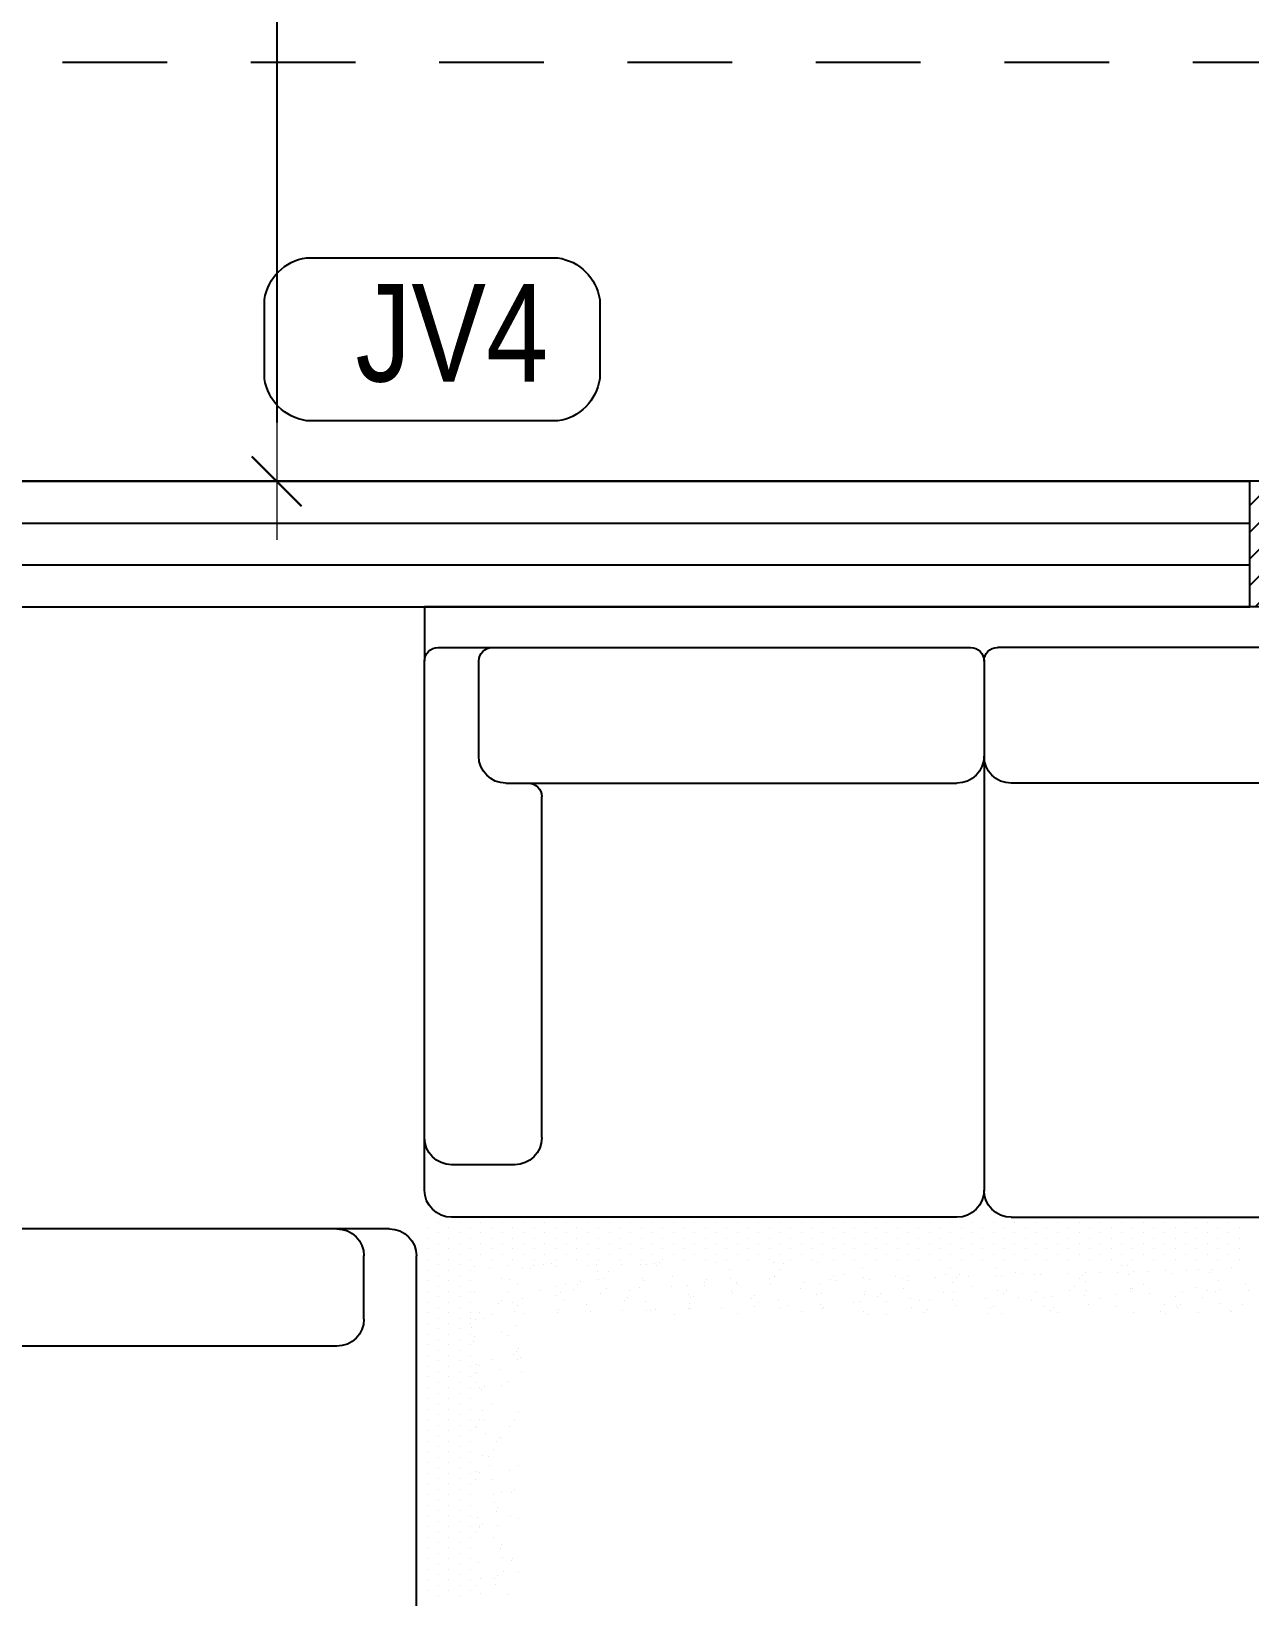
# Model space of a CAD drawing. Extents: x -178 to 151, y -135 to 745.
# Drawn here: x 118.885 to 120.34, y 707.608 to 709.477 of the extents above; entities that cross this region are included whole.
import ezdxf
from ezdxf.enums import TextEntityAlignment as Align

# ---------------------------------------------------------------- set-up
doc = ezdxf.new("R2010")
doc.units = 0
doc.header["$MEASUREMENT"] = 0
doc.header["$PDSIZE"] = -5
doc.linetypes.add('HIDDEN2', pattern=[0.1875, 0.125, -0.0625])
doc.layers.get('0').update_dxf_attribs({"linetype": 'CONTINUOUS'})
doc.layers.get('Defpoints').update_dxf_attribs({"linetype": 'CONTINUOUS'})
for name, color, linetype in [('COTA', 7, 'CONTINUOUS'), ('COTAS', 7, 'CONTINUOUS'), ('E-hatch', 8, 'CONTINUOUS'), ('Layer1', 7, 'CONTINUOUS')]:
    doc.layers.add(name, color=color, linetype=linetype)
doc.layers.add('E-Pen-C', color=4, linetype='CONTINUOUS', lineweight=15)
doc.layers.add('E-Pen-G', color=3, linetype='CONTINUOUS', lineweight=30)
doc.styles.add('F2', font='swissc.ttf')
doc.dimstyles.new('DIMENSION-1', dxfattribs={"dimtxt": 0.11, "dimasz": 0.07, "dimexe": 1, "dimexo": 0, "dimgap": 0.12, "dimtad": 1, "dimzin": 7, "dimdsep": 46, "dimtxsty": 'F2', "dimblk1": 'TRACO', "dimblk2": 'TRACO', "dimsah": 1, "dimcen": 1, "dimse1": 1, "dimse2": 1, "dimclrd": 256, "dimclre": 256, "dimclrt": 6, "dimadec": 0, "dimazin": 0, "dimtfac": 1, "dimtix": 1, "dimtmove": 2, "dimatfit": 3, "dimldrblk": 'TRACO', "dimfxl": 1, "dimtolj": 1, "dimtzin": 0, "dimarcsym": 0})

# ---------------------------------------------------------------- blocks, each defined once
blk = doc.blocks.new('A$C7AFB675E')
at = {"color": 8}
for p, q in [((3.5035, 3.7432), (5.1585, 3.7432)), ((5.1585, 3.7432), (5.1585, 3.6632)), ((3.6035, 3.6832), (4.3135, 3.6832)), ((5.0585, 3.6832), (4.3535, 3.6832)), ((5.1385, 3.6832), (5.0585, 3.6832)), ((4.3335, 3.6632), (4.3335, 3.5232)), ((4.3335, 3.6632), (4.3335, 3.5232)), ((5.0785, 3.5232), (5.0785, 3.6632)), ((5.1585, 2.8832), (5.1585, 3.6632)), ((4.3335, 3.5232), (4.3335, 2.8832)), ((4.3335, 3.5232), (4.3335, 2.8832)), ((3.6235, 3.4832), (4.2935, 3.4832)), ((5.0385, 3.4832), (4.3735, 3.4832)), ((4.9855, 2.9606), (4.9855, 3.4632)), ((5.0255, 2.9206), (5.1185, 2.9206)), ((4.2935, 2.8432), (3.6235, 2.8432)), ((4.3735, 2.8432), (4.9185, 2.8432)), ((4.9185, 2.8432), (5.1185, 2.8432)), ((3.9572, 2.8282), (3.9572, 2.8282)), ((3.9729, 2.836), (3.9729, 2.836)), ((3.9729, 2.8203), (3.9729, 2.8203)), ((3.9887, 2.8282), (3.9887, 2.8282)), ((4.0044, 2.836), (4.0044, 2.836)), ((4.0044, 2.8203), (4.0044, 2.8203)), ((4.0202, 2.8282), (4.0202, 2.8282)), ((4.0359, 2.836), (4.0359, 2.836)), ((4.0359, 2.8203), (4.0359, 2.8203)), ((4.0517, 2.8282), (4.0517, 2.8282)), ((4.0674, 2.836), (4.0674, 2.836)), ((4.0674, 2.8203), (4.0674, 2.8203)), ((4.0832, 2.8282), (4.0832, 2.8282)), ((4.0989, 2.836), (4.0989, 2.836)), ((4.0989, 2.8203), (4.0989, 2.8203)), ((4.1147, 2.8282), (4.1147, 2.8282)), ((4.1304, 2.836), (4.1304, 2.836)), ((4.1304, 2.8203), (4.1304, 2.8203)), ((4.1462, 2.8282), (4.1462, 2.8282)), ((4.1619, 2.836), (4.1619, 2.836)), ((4.1619, 2.8203), (4.1619, 2.8203)), ((4.1777, 2.8282), (4.1777, 2.8282)), ((4.1934, 2.836), (4.1934, 2.836)), ((4.1934, 2.8203), (4.1934, 2.8203)), ((4.2092, 2.8282), (4.2092, 2.8282)), ((4.2249, 2.836), (4.2249, 2.836)), ((4.2249, 2.8203), (4.2249, 2.8203)), ((4.2407, 2.8282), (4.2407, 2.8282)), ((4.2564, 2.836), (4.2564, 2.836)), ((4.2564, 2.8203), (4.2564, 2.8203)), ((4.2722, 2.8282), (4.2722, 2.8282)), ((4.2879, 2.836), (4.2879, 2.836)), ((4.2879, 2.8203), (4.2879, 2.8203)), ((4.3037, 2.8282), (4.3037, 2.8282)), ((4.3194, 2.836), (4.3194, 2.836)), ((4.3194, 2.8203), (4.3194, 2.8203)), ((4.3352, 2.8282), (4.3352, 2.8282)), ((4.3509, 2.836), (4.3509, 2.836)), ((4.3509, 2.8203), (4.3509, 2.8203)), ((4.3667, 2.8282), (4.3667, 2.8282)), ((4.3824, 2.836), (4.3824, 2.836)), ((4.3824, 2.8203), (4.3824, 2.8203)), ((4.3982, 2.8282), (4.3982, 2.8282)), ((4.4139, 2.836), (4.4139, 2.836)), ((4.4139, 2.8203), (4.4139, 2.8203)), ((4.4297, 2.8282), (4.4297, 2.8282)), ((4.4454, 2.836), (4.4454, 2.836)), ((4.4454, 2.8203), (4.4454, 2.8203)), ((4.4612, 2.8282), (4.4612, 2.8282)), ((4.4769, 2.836), (4.4769, 2.836)), ((4.4769, 2.8203), (4.4769, 2.8203)), ((4.4927, 2.8282), (4.4927, 2.8282)), ((4.5084, 2.836), (4.5084, 2.836)), ((4.5084, 2.8203), (4.5084, 2.8203)), ((4.5242, 2.8282), (4.5242, 2.8282)), ((4.5399, 2.836), (4.5399, 2.836)), ((4.5399, 2.8203), (4.5399, 2.8203)), ((4.5557, 2.8282), (4.5557, 2.8282)), ((4.5714, 2.836), (4.5714, 2.836)), ((4.5714, 2.8203), (4.5714, 2.8203)), ((4.5872, 2.8282), (4.5872, 2.8282)), ((4.6029, 2.836), (4.6029, 2.836)), ((4.6029, 2.8203), (4.6029, 2.8203)), ((4.6187, 2.8282), (4.6187, 2.8282)), ((4.6344, 2.836), (4.6344, 2.836)), ((4.6344, 2.8203), (4.6344, 2.8203)), ((4.6502, 2.8282), (4.6502, 2.8282)), ((4.6659, 2.836), (4.6659, 2.836)), ((4.6659, 2.8203), (4.6659, 2.8203)), ((4.6817, 2.8282), (4.6817, 2.8282)), ((4.6974, 2.836), (4.6974, 2.836)), ((4.6974, 2.8203), (4.6974, 2.8203)), ((4.7132, 2.8282), (4.7132, 2.8282)), ((4.7289, 2.836), (4.7289, 2.836)), ((4.7289, 2.8203), (4.7289, 2.8203)), ((4.7447, 2.8282), (4.7447, 2.8282)), ((4.7604, 2.836), (4.7604, 2.836)), ((4.7604, 2.8203), (4.7604, 2.8203)), ((4.7762, 2.8282), (4.7762, 2.8282)), ((4.7919, 2.836), (4.7919, 2.836)), ((4.7919, 2.8203), (4.7919, 2.8203)), ((4.8077, 2.8282), (4.8077, 2.8282)), ((4.8234, 2.836), (4.8234, 2.836)), ((4.8234, 2.8203), (4.8234, 2.8203)), ((4.8392, 2.8282), (4.8392, 2.8282)), ((4.8549, 2.836), (4.8549, 2.836)), ((4.8549, 2.8203), (4.8549, 2.8203)), ((4.8707, 2.8282), (4.8707, 2.8282)), ((4.8864, 2.836), (4.8864, 2.836)), ((4.8864, 2.8203), (4.8864, 2.8203)), ((4.9022, 2.8282), (4.9022, 2.8282)), ((4.9179, 2.836), (4.9179, 2.836)), ((4.9179, 2.8203), (4.9179, 2.8203)), ((4.9337, 2.8282), (4.9337, 2.8282)), ((4.9494, 2.836), (4.9494, 2.836)), ((4.9494, 2.8203), (4.9494, 2.8203)), ((4.9652, 2.8282), (4.9652, 2.8282)), ((4.9809, 2.836), (4.9809, 2.836)), ((4.9809, 2.8203), (4.9809, 2.8203)), ((4.9967, 2.8282), (4.9967, 2.8282)), ((5.0124, 2.836), (5.0124, 2.836)), ((5.0124, 2.8203), (5.0124, 2.8203)), ((5.0282, 2.8282), (5.0282, 2.8282)), ((5.0439, 2.836), (5.0439, 2.836)), ((5.0439, 2.8203), (5.0439, 2.8203)), ((5.0597, 2.8282), (5.0597, 2.8282)), ((5.0754, 2.836), (5.0754, 2.836)), ((5.0754, 2.8203), (5.0754, 2.8203)), ((5.0912, 2.8282), (5.0912, 2.8282)), ((5.1069, 2.836), (5.1069, 2.836)), ((5.1069, 2.8203), (5.1069, 2.8203)), ((5.1227, 2.8282), (5.1227, 2.8282)), ((5.1384, 2.836), (5.1384, 2.836)), ((5.1384, 2.8203), (5.1384, 2.8203)), ((5.1542, 2.8282), (5.1542, 2.8282)), ((5.2102, 2.8261), (5.9902, 2.8261)), ((3.9572, 2.8124), (3.9572, 2.8124)), ((3.9572, 2.7967), (3.9572, 2.7967)), ((3.9729, 2.8045), (3.9729, 2.8045)), ((3.9887, 2.8124), (3.9887, 2.8124)), ((3.9887, 2.7967), (3.9887, 2.7967)), ((4.0044, 2.8045), (4.0044, 2.8045)), ((4.0202, 2.8124), (4.0202, 2.8124)), ((4.0202, 2.7967), (4.0202, 2.7967)), ((4.0359, 2.8045), (4.0359, 2.8045)), ((4.0517, 2.8124), (4.0517, 2.8124)), ((4.0517, 2.7967), (4.0517, 2.7967)), ((4.0674, 2.8045), (4.0674, 2.8045)), ((4.0832, 2.8124), (4.0832, 2.8124)), ((4.0832, 2.7967), (4.0832, 2.7967)), ((4.0989, 2.8045), (4.0989, 2.8045)), ((4.1147, 2.8124), (4.1147, 2.8124)), ((4.1147, 2.7967), (4.1147, 2.7967)), ((4.1304, 2.8045), (4.1304, 2.8045)), ((4.1462, 2.8124), (4.1462, 2.8124)), ((4.1462, 2.7967), (4.1462, 2.7967)), ((4.1619, 2.8045), (4.1619, 2.8045)), ((4.1777, 2.8124), (4.1777, 2.8124)), ((4.1777, 2.7967), (4.1777, 2.7967)), ((4.1934, 2.8045), (4.1934, 2.8045)), ((4.2092, 2.8124), (4.2092, 2.8124)), ((4.2092, 2.7967), (4.2092, 2.7967)), ((4.2249, 2.8045), (4.2249, 2.8045)), ((4.2407, 2.8124), (4.2407, 2.8124)), ((4.2407, 2.7967), (4.2407, 2.7967)), ((4.2564, 2.8045), (4.2564, 2.8045)), ((4.2722, 2.8124), (4.2722, 2.8124)), ((4.2722, 2.7967), (4.2722, 2.7967)), ((4.2879, 2.8045), (4.2879, 2.8045)), ((4.3037, 2.8124), (4.3037, 2.8124)), ((4.3037, 2.7967), (4.3037, 2.7967)), ((4.3194, 2.8045), (4.3194, 2.8045)), ((4.3352, 2.8124), (4.3352, 2.8124)), ((4.3352, 2.7967), (4.3352, 2.7967)), ((4.3509, 2.8045), (4.3509, 2.8045)), ((4.3667, 2.8124), (4.3667, 2.8124)), ((4.3667, 2.7967), (4.3667, 2.7967)), ((4.3824, 2.8045), (4.3824, 2.8045)), ((4.3982, 2.8124), (4.3982, 2.8124)), ((4.3982, 2.7967), (4.3982, 2.7967)), ((4.4139, 2.8045), (4.4139, 2.8045)), ((4.4297, 2.8124), (4.4297, 2.8124)), ((4.4297, 2.7967), (4.4297, 2.7967)), ((4.4454, 2.8045), (4.4454, 2.8045)), ((4.4612, 2.8124), (4.4612, 2.8124)), ((4.4612, 2.7967), (4.4612, 2.7967)), ((4.4769, 2.8045), (4.4769, 2.8045)), ((4.4927, 2.8124), (4.4927, 2.8124)), ((4.4927, 2.7967), (4.4927, 2.7967)), ((4.5084, 2.8045), (4.5084, 2.8045)), ((4.5242, 2.8124), (4.5242, 2.8124)), ((4.5242, 2.7967), (4.5242, 2.7967)), ((4.5399, 2.8045), (4.5399, 2.8045)), ((4.5557, 2.8124), (4.5557, 2.8124)), ((4.5557, 2.7967), (4.5557, 2.7967)), ((4.5714, 2.8045), (4.5714, 2.8045)), ((4.5872, 2.8124), (4.5872, 2.8124)), ((4.5872, 2.7967), (4.5872, 2.7967)), ((4.6029, 2.8045), (4.6029, 2.8045)), ((4.6187, 2.8124), (4.6187, 2.8124)), ((4.6187, 2.7967), (4.6187, 2.7967)), ((4.6344, 2.8045), (4.6344, 2.8045)), ((4.6502, 2.8124), (4.6502, 2.8124)), ((4.6502, 2.7967), (4.6502, 2.7967)), ((4.6659, 2.8045), (4.6659, 2.8045)), ((4.6817, 2.8124), (4.6817, 2.8124)), ((4.6817, 2.7967), (4.6817, 2.7967)), ((4.6974, 2.8045), (4.6974, 2.8045)), ((4.7132, 2.8124), (4.7132, 2.8124)), ((4.7132, 2.7967), (4.7132, 2.7967)), ((4.7289, 2.8045), (4.7289, 2.8045)), ((4.7447, 2.8124), (4.7447, 2.8124)), ((4.7447, 2.7967), (4.7447, 2.7967)), ((4.7604, 2.8045), (4.7604, 2.8045)), ((4.7762, 2.8124), (4.7762, 2.8124)), ((4.7762, 2.7967), (4.7762, 2.7967)), ((4.7919, 2.8045), (4.7919, 2.8045)), ((4.8077, 2.8124), (4.8077, 2.8124)), ((4.8077, 2.7967), (4.8077, 2.7967)), ((4.8234, 2.8045), (4.8234, 2.8045)), ((4.8392, 2.8124), (4.8392, 2.8124)), ((4.8392, 2.7967), (4.8392, 2.7967)), ((4.8549, 2.8045), (4.8549, 2.8045)), ((4.8707, 2.8124), (4.8707, 2.8124)), ((4.8707, 2.7967), (4.8707, 2.7967)), ((4.8864, 2.8045), (4.8864, 2.8045)), ((4.9022, 2.8124), (4.9022, 2.8124)), ((4.9022, 2.7967), (4.9022, 2.7967)), ((4.9179, 2.8045), (4.9179, 2.8045)), ((4.9337, 2.8124), (4.9337, 2.8124)), ((4.9337, 2.7967), (4.9337, 2.7967)), ((4.9494, 2.8045), (4.9494, 2.8045)), ((4.9652, 2.8124), (4.9652, 2.8124)), ((4.9652, 2.7967), (4.9652, 2.7967)), ((4.9809, 2.8045), (4.9809, 2.8045)), ((4.9967, 2.8124), (4.9967, 2.8124)), ((4.9967, 2.7967), (4.9967, 2.7967)), ((5.0124, 2.8045), (5.0124, 2.8045)), ((5.0282, 2.8124), (5.0282, 2.8124)), ((5.0282, 2.7967), (5.0282, 2.7967)), ((5.0439, 2.8045), (5.0439, 2.8045)), ((5.0597, 2.8124), (5.0597, 2.8124)), ((5.0597, 2.7967), (5.0597, 2.7967)), ((5.0754, 2.8045), (5.0754, 2.8045)), ((5.0912, 2.8124), (5.0912, 2.8124)), ((5.0912, 2.7967), (5.0912, 2.7967)), ((5.1069, 2.8045), (5.1069, 2.8045)), ((5.1227, 2.8124), (5.1227, 2.8124)), ((5.1227, 2.7967), (5.1227, 2.7967)), ((5.1384, 2.8045), (5.1384, 2.8045)), ((5.1542, 2.8124), (5.1542, 2.8124)), ((5.1542, 2.7967), (5.1542, 2.7967)), ((3.9572, 2.7809), (3.9572, 2.7809)), ((3.9729, 2.7888), (3.9729, 2.7888)), ((3.9887, 2.7809), (3.9887, 2.7809)), ((4.0044, 2.7888), (4.0044, 2.7888)), ((4.0202, 2.7809), (4.0202, 2.7809)), ((4.0359, 2.7888), (4.0359, 2.7888)), ((4.0517, 2.7809), (4.0517, 2.7809)), ((4.0674, 2.7888), (4.0674, 2.7888)), ((4.0832, 2.7809), (4.0832, 2.7809)), ((4.0989, 2.7888), (4.0989, 2.7888)), ((4.1147, 2.7809), (4.1147, 2.7809)), ((4.1218, 2.7714), (4.1218, 2.7714)), ((4.1302, 2.7725), (4.1302, 2.7725)), ((4.1304, 2.7888), (4.1304, 2.7888)), ((4.1462, 2.7809), (4.1462, 2.7809)), ((4.1619, 2.7888), (4.1619, 2.7888)), ((4.1777, 2.7809), (4.1777, 2.7809)), ((4.1934, 2.7888), (4.1934, 2.7888)), ((4.2092, 2.7809), (4.2092, 2.7809)), ((4.2249, 2.7888), (4.2249, 2.7888)), ((4.2407, 2.7809), (4.2407, 2.7809)), ((4.2564, 2.7888), (4.2564, 2.7888)), ((4.2722, 2.7809), (4.2722, 2.7809)), ((4.2879, 2.7888), (4.2879, 2.7888)), ((4.3037, 2.7809), (4.3037, 2.7809)), ((4.3173, 2.7695), (4.3173, 2.7695)), ((4.3194, 2.7888), (4.3194, 2.7888)), ((4.3352, 2.7809), (4.3352, 2.7809)), ((4.3509, 2.7888), (4.3509, 2.7888)), ((4.3667, 2.7809), (4.3667, 2.7809)), ((4.3824, 2.7888), (4.3824, 2.7888)), ((4.3828, 2.7696), (4.3828, 2.7696)), ((4.3982, 2.7809), (4.3982, 2.7809)), ((4.4139, 2.7888), (4.4139, 2.7888)), ((4.4297, 2.7809), (4.4297, 2.7809)), ((4.4454, 2.7888), (4.4454, 2.7888)), ((4.4612, 2.7809), (4.4612, 2.7809)), ((4.4769, 2.7888), (4.4769, 2.7888)), ((4.4927, 2.7809), (4.4927, 2.7809)), ((4.5084, 2.7888), (4.5084, 2.7888)), ((4.5242, 2.7809), (4.5242, 2.7809)), ((4.5399, 2.7888), (4.5399, 2.7888)), ((4.5557, 2.7809), (4.5557, 2.7809)), ((4.5714, 2.7888), (4.5714, 2.7888)), ((4.579, 2.7764), (4.579, 2.7764)), ((4.5872, 2.7809), (4.5872, 2.7809)), ((4.6029, 2.7888), (4.6029, 2.7888)), ((4.6187, 2.7809), (4.6187, 2.7809)), ((4.6295, 2.775), (4.6295, 2.775)), ((4.6344, 2.7888), (4.6344, 2.7888)), ((4.6444, 2.7759), (4.6444, 2.7759)), ((4.6502, 2.7809), (4.6502, 2.7809)), ((4.6659, 2.7888), (4.6659, 2.7888)), ((4.6817, 2.7809), (4.6817, 2.7809)), ((4.6974, 2.7888), (4.6974, 2.7888)), ((4.7132, 2.7809), (4.7132, 2.7809)), ((4.7289, 2.7888), (4.7289, 2.7888)), ((4.7297, 2.7759), (4.7297, 2.7759)), ((4.7447, 2.7809), (4.7447, 2.7809)), ((4.7604, 2.7888), (4.7604, 2.7888)), ((4.7762, 2.7809), (4.7762, 2.7809)), ((4.7919, 2.7888), (4.7919, 2.7888)), ((4.8077, 2.7809), (4.8077, 2.7809)), ((4.8115, 2.7762), (4.8115, 2.7762)), ((4.8157, 2.7715), (4.8157, 2.7715)), ((4.8197, 2.7754), (4.8197, 2.7754)), ((4.8234, 2.7888), (4.8234, 2.7888)), ((4.8316, 2.7735), (4.8316, 2.7735)), ((4.8392, 2.7809), (4.8392, 2.7809)), ((4.8399, 2.774), (4.8399, 2.774)), ((4.8549, 2.7888), (4.8549, 2.7888)), ((4.8683, 2.7738), (4.8683, 2.7738)), ((4.8707, 2.7809), (4.8707, 2.7809)), ((4.8864, 2.7888), (4.8864, 2.7888)), ((4.9022, 2.7809), (4.9022, 2.7809)), ((4.9052, 2.7737), (4.9052, 2.7737)), ((4.9168, 2.7722), (4.9168, 2.7722)), ((4.9179, 2.7888), (4.9179, 2.7888)), ((4.9337, 2.7809), (4.9337, 2.7809)), ((4.9494, 2.7888), (4.9494, 2.7888)), ((4.9652, 2.7809), (4.9652, 2.7809)), ((4.9654, 2.7706), (4.9654, 2.7706)), ((4.9705, 2.7749), (4.9705, 2.7749)), ((4.9809, 2.7888), (4.9809, 2.7888)), ((4.9823, 2.773), (4.9823, 2.773)), ((4.9967, 2.7809), (4.9967, 2.7809)), ((4.9977, 2.7727), (4.9977, 2.7727)), ((5.0124, 2.7888), (5.0124, 2.7888)), ((5.0282, 2.7809), (5.0282, 2.7809)), ((5.0354, 2.7721), (5.0354, 2.7721)), ((5.0439, 2.7888), (5.0439, 2.7888)), ((5.0597, 2.7809), (5.0597, 2.7809)), ((5.0754, 2.7888), (5.0754, 2.7888)), ((5.0841, 2.7705), (5.0841, 2.7705)), ((5.0912, 2.7809), (5.0912, 2.7809)), ((5.1069, 2.7888), (5.1069, 2.7888)), ((5.1069, 2.773), (5.1069, 2.773)), ((5.1227, 2.7809), (5.1227, 2.7809)), ((5.1384, 2.7888), (5.1384, 2.7888)), ((5.1384, 2.773), (5.1384, 2.773)), ((5.1542, 2.7809), (5.1542, 2.7809)), ((5.1702, 2.0411), (5.1702, 2.7861)), ((5.2477, 2.6931), (5.2477, 2.7861)), ((3.9682, 2.7684), (3.9682, 2.7684)), ((3.9885, 2.75), (3.9885, 2.75)), ((3.9971, 2.7659), (3.9971, 2.7659)), ((4.0014, 2.7612), (4.0014, 2.7612)), ((4.0167, 2.7668), (4.0167, 2.7668)), ((4.0352, 2.7644), (4.0352, 2.7644)), ((4.0552, 2.761), (4.0552, 2.761)), ((4.0653, 2.7652), (4.0653, 2.7652)), ((4.0909, 2.7634), (4.0909, 2.7634)), ((4.1138, 2.7636), (4.1138, 2.7636)), ((4.1201, 2.7583), (4.1201, 2.7583)), ((4.137, 2.7619), (4.137, 2.7619)), ((4.1624, 2.762), (4.1624, 2.762)), ((4.1833, 2.7624), (4.1833, 2.7624)), ((4.184, 2.7481), (4.184, 2.7481)), ((4.1876, 2.7578), (4.1876, 2.7578)), ((4.1933, 2.7522), (4.1933, 2.7522)), ((4.2109, 2.7604), (4.2109, 2.7604)), ((4.2507, 2.7591), (4.2507, 2.7591)), ((4.2595, 2.7588), (4.2595, 2.7588)), ((4.2771, 2.76), (4.2771, 2.76)), ((4.2877, 2.7614), (4.2877, 2.7614)), ((4.3081, 2.7573), (4.3081, 2.7573)), ((4.3156, 2.7564), (4.3156, 2.7564)), ((4.3566, 2.7557), (4.3566, 2.7557)), ((4.3696, 2.759), (4.3696, 2.759)), ((4.3738, 2.7543), (4.3738, 2.7543)), ((4.3896, 2.759), (4.3896, 2.759)), ((4.4052, 2.7541), (4.4052, 2.7541)), ((4.4459, 2.7493), (4.4459, 2.7493)), ((4.4462, 2.7573), (4.4462, 2.7573)), ((4.4537, 2.7525), (4.4537, 2.7525)), ((4.4634, 2.7565), (4.4634, 2.7565)), ((4.5023, 2.7509), (4.5023, 2.7509)), ((4.5111, 2.7545), (4.5111, 2.7545)), ((4.5128, 2.7676), (4.5128, 2.7676)), ((4.5403, 2.7585), (4.5403, 2.7585)), ((4.5508, 2.7493), (4.5508, 2.7493)), ((4.5558, 2.7555), (4.5558, 2.7555)), ((4.56, 2.7509), (4.56, 2.7509)), ((4.5994, 2.7477), (4.5994, 2.7477)), ((4.6354, 2.7667), (4.6354, 2.7667)), ((4.6417, 2.7554), (4.6417, 2.7554)), ((4.6421, 2.7561), (4.6421, 2.7561)), ((4.6496, 2.7531), (4.6496, 2.7531)), ((4.6985, 2.7463), (4.6985, 2.7463)), ((4.7066, 2.7526), (4.7066, 2.7526)), ((4.7083, 2.7658), (4.7083, 2.7658)), ((4.742, 2.7521), (4.742, 2.7521)), ((4.7463, 2.7474), (4.7463, 2.7474)), ((4.7928, 2.7556), (4.7928, 2.7556)), ((4.8358, 2.7496), (4.8358, 2.7496)), ((4.8372, 2.7535), (4.8372, 2.7535)), ((4.8879, 2.7638), (4.8879, 2.7638)), ((4.8947, 2.7531), (4.8947, 2.7531)), ((4.9021, 2.7508), (4.9021, 2.7508)), ((4.9038, 2.7639), (4.9038, 2.7639)), ((4.9282, 2.7486), (4.9282, 2.7486)), ((5.0019, 2.7681), (5.0019, 2.7681)), ((5.0139, 2.769), (5.0139, 2.769)), ((5.0327, 2.7517), (5.0327, 2.7517)), ((5.0454, 2.7526), (5.0454, 2.7526)), ((5.0625, 2.7674), (5.0625, 2.7674)), ((5.0912, 2.7652), (5.0912, 2.7652)), ((5.0912, 2.7494), (5.0912, 2.7494)), ((5.1069, 2.7573), (5.1069, 2.7573)), ((5.1227, 2.7652), (5.1227, 2.7652)), ((5.1227, 2.7494), (5.1227, 2.7494)), ((5.1384, 2.7573), (5.1384, 2.7573)), ((5.1542, 2.7652), (5.1542, 2.7652)), ((5.1542, 2.7494), (5.1542, 2.7494)), ((3.9432, 2.7359), (3.9432, 2.7359)), ((3.9476, 2.7445), (3.9476, 2.7445)), ((3.9868, 2.7369), (3.9868, 2.7369)), ((3.9918, 2.7343), (3.9918, 2.7343)), ((4.0039, 2.7348), (4.0039, 2.7348)), ((4.0107, 2.7242), (4.0107, 2.7242)), ((4.0215, 2.7393), (4.0215, 2.7393)), ((4.0404, 2.7327), (4.0404, 2.7327)), ((4.0507, 2.7268), (4.0507, 2.7268)), ((4.0889, 2.7311), (4.0889, 2.7311)), ((4.0983, 2.744), (4.0983, 2.744)), ((4.1139, 2.7383), (4.1139, 2.7383)), ((4.1174, 2.7378), (4.1174, 2.7378)), ((4.1181, 2.7337), (4.1181, 2.7337)), ((4.1375, 2.7295), (4.1375, 2.7295)), ((4.1614, 2.7237), (4.1614, 2.7237)), ((4.1823, 2.735), (4.1823, 2.735)), ((4.186, 2.7279), (4.186, 2.7279)), ((4.2001, 2.7416), (4.2001, 2.7416)), ((4.2077, 2.7359), (4.2077, 2.7359)), ((4.2346, 2.7264), (4.2346, 2.7264)), ((4.2462, 2.7249), (4.2462, 2.7249)), ((4.2565, 2.7318), (4.2565, 2.7318)), ((4.2831, 2.7248), (4.2831, 2.7248)), ((4.3001, 2.7349), (4.3001, 2.7349)), ((4.3044, 2.7302), (4.3044, 2.7302)), ((4.3129, 2.7359), (4.3129, 2.7359)), ((4.3508, 2.7411), (4.3508, 2.7411)), ((4.3778, 2.7331), (4.3778, 2.7331)), ((4.3795, 2.7463), (4.3795, 2.7463)), ((4.3939, 2.7324), (4.3939, 2.7324)), ((4.4527, 2.7386), (4.4527, 2.7386)), ((4.4863, 2.7314), (4.4863, 2.7314)), ((4.4906, 2.7268), (4.4906, 2.7268)), ((4.5084, 2.734), (4.5084, 2.734)), ((4.509, 2.7289), (4.509, 2.7289)), ((4.5733, 2.7313), (4.5733, 2.7313)), ((4.575, 2.7444), (4.575, 2.7444)), ((4.5801, 2.729), (4.5801, 2.729)), ((4.6034, 2.7382), (4.6034, 2.7382)), ((4.648, 2.7461), (4.648, 2.7461)), ((4.6726, 2.728), (4.6726, 2.728)), ((4.6768, 2.7233), (4.6768, 2.7233)), ((4.6965, 2.7446), (4.6965, 2.7446)), ((4.7039, 2.7322), (4.7039, 2.7322)), ((4.7052, 2.7357), (4.7052, 2.7357)), ((4.7451, 2.743), (4.7451, 2.743)), ((4.7616, 2.726), (4.7616, 2.726)), ((4.7664, 2.7255), (4.7664, 2.7255)), ((4.7688, 2.7294), (4.7688, 2.7294)), ((4.7705, 2.7425), (4.7705, 2.7425)), ((4.7936, 2.7414), (4.7936, 2.7414)), ((4.8422, 2.7398), (4.8422, 2.7398)), ((4.856, 2.7352), (4.856, 2.7352)), ((4.8588, 2.7245), (4.8588, 2.7245)), ((4.8907, 2.7382), (4.8907, 2.7382)), ((4.8994, 2.7303), (4.8994, 2.7303)), ((4.9325, 2.744), (4.9325, 2.744)), ((4.9393, 2.7366), (4.9393, 2.7366)), ((4.951, 2.7434), (4.951, 2.7434)), ((4.9578, 2.7328), (4.9578, 2.7328)), ((4.9643, 2.7275), (4.9643, 2.7275)), ((4.966, 2.7407), (4.966, 2.7407)), ((4.9878, 2.735), (4.9878, 2.735)), ((5.022, 2.7462), (5.022, 2.7462)), ((5.0364, 2.7334), (5.0364, 2.7334)), ((5.085, 2.7319), (5.085, 2.7319)), ((5.0912, 2.7337), (5.0912, 2.7337)), ((5.1069, 2.7415), (5.1069, 2.7415)), ((5.1069, 2.7258), (5.1069, 2.7258)), ((5.1227, 2.7337), (5.1227, 2.7337)), ((5.1384, 2.7415), (5.1384, 2.7415)), ((5.1384, 2.7258), (5.1384, 2.7258)), ((5.1542, 2.7337), (5.1542, 2.7337)), ((3.952, 2.7152), (3.952, 2.7152)), ((3.9685, 2.7039), (3.9685, 2.7039)), ((3.9719, 2.7062), (3.9719, 2.7062)), ((3.9841, 2.7164), (3.9841, 2.7164)), ((4.017, 2.7023), (4.017, 2.7023)), ((4.0444, 2.7142), (4.0444, 2.7142)), ((4.0487, 2.7096), (4.0487, 2.7096)), ((4.049, 2.7137), (4.049, 2.7137)), ((4.0656, 2.7007), (4.0656, 2.7007)), ((4.067, 2.7144), (4.067, 2.7144)), ((4.0738, 2.7038), (4.0738, 2.7038)), ((4.1129, 2.7035), (4.1129, 2.7035)), ((4.1382, 2.7117), (4.1382, 2.7117)), ((4.1796, 2.7145), (4.1796, 2.7145)), ((4.2245, 2.7033), (4.2245, 2.7033)), ((4.2307, 2.7108), (4.2307, 2.7108)), ((4.2349, 2.7061), (4.2349, 2.7061)), ((4.2445, 2.7118), (4.2445, 2.7118)), ((4.2632, 2.7212), (4.2632, 2.7212)), ((4.3084, 2.7017), (4.3084, 2.7017)), ((4.3196, 2.7115), (4.3196, 2.7115)), ((4.3245, 2.7083), (4.3245, 2.7083)), ((4.3263, 2.7009), (4.3263, 2.7009)), ((4.3317, 2.7232), (4.3317, 2.7232)), ((4.3751, 2.7127), (4.3751, 2.7127)), ((4.3802, 2.7216), (4.3802, 2.7216)), ((4.4139, 2.7207), (4.4139, 2.7207)), ((4.4169, 2.7073), (4.4169, 2.7073)), ((4.4211, 2.7027), (4.4211, 2.7027)), ((4.4288, 2.72), (4.4288, 2.72)), ((4.44, 2.7099), (4.44, 2.7099)), ((4.4417, 2.723), (4.4417, 2.723)), ((4.477, 2.7004), (4.477, 2.7004)), ((4.4774, 2.7184), (4.4774, 2.7184)), ((4.5107, 2.7049), (4.5107, 2.7049)), ((4.5158, 2.7183), (4.5158, 2.7183)), ((4.5259, 2.7168), (4.5259, 2.7168)), ((4.5706, 2.7108), (4.5706, 2.7108)), ((4.5721, 2.7086), (4.5721, 2.7086)), ((4.5745, 2.7152), (4.5745, 2.7152)), ((4.6031, 2.7039), (4.6031, 2.7039)), ((4.623, 2.7137), (4.623, 2.7137)), ((4.6355, 2.708), (4.6355, 2.708)), ((4.6372, 2.7212), (4.6372, 2.7212)), ((4.6665, 2.7178), (4.6665, 2.7178)), ((4.6716, 2.7121), (4.6716, 2.7121)), ((4.6969, 2.7014), (4.6969, 2.7014)), ((4.7201, 2.7105), (4.7201, 2.7105)), ((4.7661, 2.7089), (4.7661, 2.7089)), ((4.7683, 2.7154), (4.7683, 2.7154)), ((4.7687, 2.7089), (4.7687, 2.7089)), ((4.7893, 2.7004), (4.7893, 2.7004)), ((4.8172, 2.7073), (4.8172, 2.7073)), ((4.8247, 2.7056), (4.8247, 2.7056)), ((4.831, 2.7062), (4.831, 2.7062)), ((4.8327, 2.7193), (4.8327, 2.7193)), ((4.863, 2.7199), (4.863, 2.7199)), ((4.8658, 2.7057), (4.8658, 2.7057)), ((4.9144, 2.7041), (4.9144, 2.7041)), ((4.9191, 2.7149), (4.9191, 2.7149)), ((4.9526, 2.7221), (4.9526, 2.7221)), ((4.9616, 2.7071), (4.9616, 2.7071)), ((4.9629, 2.7025), (4.9629, 2.7025)), ((5.0115, 2.701), (5.0115, 2.701)), ((5.0141, 2.723), (5.0141, 2.723)), ((5.0209, 2.7124), (5.0209, 2.7124)), ((5.0265, 2.7043), (5.0265, 2.7043)), ((5.0282, 2.7174), (5.0282, 2.7174)), ((5.045, 2.7211), (5.045, 2.7211)), ((5.0493, 2.7165), (5.0493, 2.7165)), ((5.0772, 2.7027), (5.0772, 2.7027)), ((5.0912, 2.7179), (5.0912, 2.7179)), ((5.0912, 2.7022), (5.0912, 2.7022)), ((5.1069, 2.71), (5.1069, 2.71)), ((5.1227, 2.7179), (5.1227, 2.7179)), ((5.1227, 2.7022), (5.1227, 2.7022)), ((5.1384, 2.71), (5.1384, 2.71)), ((5.1542, 2.7179), (5.1542, 2.7179)), ((5.1542, 2.7022), (5.1542, 2.7022)), ((4.5039, 2.6998), (4.5039, 2.6998)), ((5.0238, 2.6838), (5.0238, 2.6838)), ((5.06, 2.6994), (5.06, 2.6994)), ((5.0693, 2.6945), (5.0693, 2.6945)), ((5.084, 2.6921), (5.084, 2.6921)), ((5.0887, 2.6811), (5.0887, 2.6811)), ((5.0904, 2.6942), (5.0904, 2.6942)), ((5.0912, 2.6864), (5.0912, 2.6864)), ((5.1069, 2.6943), (5.1069, 2.6943)), ((5.1069, 2.6785), (5.1069, 2.6785)), ((5.1227, 2.6864), (5.1227, 2.6864)), ((5.1384, 2.6943), (5.1384, 2.6943)), ((5.1384, 2.6785), (5.1384, 2.6785)), ((5.1542, 2.6864), (5.1542, 2.6864)), ((5.0367, 2.669), (5.0367, 2.669)), ((5.0453, 2.6742), (5.0453, 2.6742)), ((5.0853, 2.6674), (5.0853, 2.6674)), ((5.086, 2.6606), (5.086, 2.6606)), ((5.0912, 2.6707), (5.0912, 2.6707)), ((5.0912, 2.6549), (5.0912, 2.6549)), ((5.1069, 2.6628), (5.1069, 2.6628)), ((5.1227, 2.6707), (5.1227, 2.6707)), ((5.1227, 2.6549), (5.1227, 2.6549)), ((5.1384, 2.6628), (5.1384, 2.6628)), ((5.1542, 2.6707), (5.1542, 2.6707)), ((5.1542, 2.6549), (5.1542, 2.6549)), ((5.0175, 2.6365), (5.0175, 2.6365)), ((5.0193, 2.6496), (5.0193, 2.6496)), ((5.0207, 2.6339), (5.0207, 2.6339)), ((5.0229, 2.6453), (5.0229, 2.6453)), ((5.0271, 2.6407), (5.0271, 2.6407)), ((5.0592, 2.6334), (5.0592, 2.6334)), ((5.0912, 2.6392), (5.0912, 2.6392)), ((5.1069, 2.647), (5.1069, 2.647)), ((5.1069, 2.6313), (5.1069, 2.6313)), ((5.1227, 2.6392), (5.1227, 2.6392)), ((5.1384, 2.647), (5.1384, 2.647)), ((5.1384, 2.6313), (5.1384, 2.6313)), ((5.1542, 2.6392), (5.1542, 2.6392)), ((5.2877, 2.6531), (5.7902, 2.6531)), ((5.0148, 2.616), (5.0148, 2.616)), ((5.0472, 2.6188), (5.0472, 2.6188)), ((5.0771, 2.6242), (5.0771, 2.6242)), ((5.0797, 2.6132), (5.0797, 2.6132)), ((5.0815, 2.6264), (5.0815, 2.6264)), ((5.0838, 2.6136), (5.0838, 2.6136)), ((5.0912, 2.6234), (5.0912, 2.6234)), ((5.1069, 2.6155), (5.1069, 2.6155)), ((5.1227, 2.6234), (5.1227, 2.6234)), ((5.1384, 2.6155), (5.1384, 2.6155)), ((5.1542, 2.6234), (5.1542, 2.6234)), ((5.0343, 2.6009), (5.0343, 2.6009)), ((5.0451, 2.5957), (5.0451, 2.5957)), ((5.0702, 2.5937), (5.0702, 2.5937)), ((5.0745, 2.589), (5.0745, 2.589)), ((5.077, 2.5928), (5.077, 2.5928)), ((5.0828, 2.5993), (5.0828, 2.5993)), ((5.0912, 2.6077), (5.0912, 2.6077)), ((5.0912, 2.5919), (5.0912, 2.5919)), ((5.1069, 2.5998), (5.1069, 2.5998)), ((5.1227, 2.6077), (5.1227, 2.6077)), ((5.1227, 2.5919), (5.1227, 2.5919)), ((5.1384, 2.5998), (5.1384, 2.5998)), ((5.1542, 2.6077), (5.1542, 2.6077)), ((5.1542, 2.5919), (5.1542, 2.5919)), ((5.0595, 2.5689), (5.0595, 2.5689)), ((5.0912, 2.5762), (5.0912, 2.5762)), ((5.1069, 2.584), (5.1069, 2.584)), ((5.1069, 2.5683), (5.1069, 2.5683)), ((5.1227, 2.5762), (5.1227, 2.5762)), ((5.1384, 2.584), (5.1384, 2.584)), ((5.1384, 2.5683), (5.1384, 2.5683)), ((5.1542, 2.5762), (5.1542, 2.5762)), ((5.0206, 2.5555), (5.0206, 2.5555)), ((5.0251, 2.543), (5.0251, 2.543)), ((5.0708, 2.5454), (5.0708, 2.5454)), ((5.0725, 2.5585), (5.0725, 2.5585)), ((5.0769, 2.5457), (5.0769, 2.5457)), ((5.0912, 2.5604), (5.0912, 2.5604)), ((5.0912, 2.5447), (5.0912, 2.5447)), ((5.1069, 2.5525), (5.1069, 2.5525)), ((5.1227, 2.5604), (5.1227, 2.5604)), ((5.1227, 2.5447), (5.1227, 2.5447)), ((5.1384, 2.5525), (5.1384, 2.5525)), ((5.1542, 2.5604), (5.1542, 2.5604)), ((5.1542, 2.5447), (5.1542, 2.5447)), ((5.0334, 2.535), (5.0334, 2.535)), ((5.045, 2.5172), (5.045, 2.5172)), ((5.0481, 2.5179), (5.0481, 2.5179)), ((5.0681, 2.5249), (5.0681, 2.5249)), ((5.082, 2.5334), (5.082, 2.5334)), ((5.0837, 2.5351), (5.0837, 2.5351)), ((5.0912, 2.5289), (5.0912, 2.5289)), ((5.1069, 2.5368), (5.1069, 2.5368)), ((5.1069, 2.521), (5.1069, 2.521)), ((5.1227, 2.5289), (5.1227, 2.5289)), ((5.1384, 2.5368), (5.1384, 2.5368)), ((5.1384, 2.521), (5.1384, 2.521)), ((5.1542, 2.5289), (5.1542, 2.5289)), ((5.0524, 2.5133), (5.0524, 2.5133)), ((5.057, 2.5009), (5.057, 2.5009)), ((5.0912, 2.5132), (5.0912, 2.5132)), ((5.0912, 2.4974), (5.0912, 2.4974)), ((5.1069, 2.5053), (5.1069, 2.5053)), ((5.1227, 2.5132), (5.1227, 2.5132)), ((5.1227, 2.4974), (5.1227, 2.4974)), ((5.1384, 2.5053), (5.1384, 2.5053)), ((5.1542, 2.5132), (5.1542, 2.5132)), ((5.1542, 2.4974), (5.1542, 2.4974)), ((5.0205, 2.477), (5.0205, 2.477)), ((5.0337, 2.4705), (5.0337, 2.4705)), ((5.0619, 2.4776), (5.0619, 2.4776)), ((5.0636, 2.4907), (5.0636, 2.4907)), ((5.0724, 2.4914), (5.0724, 2.4914)), ((5.0912, 2.4817), (5.0912, 2.4817)), ((5.1069, 2.4895), (5.1069, 2.4895)), ((5.1069, 2.4738), (5.1069, 2.4738)), ((5.1227, 2.4817), (5.1227, 2.4817)), ((5.1384, 2.4895), (5.1384, 2.4895)), ((5.1384, 2.4738), (5.1384, 2.4738)), ((5.1542, 2.4817), (5.1542, 2.4817)), ((5.0592, 2.4571), (5.0592, 2.4571)), ((5.0768, 2.4673), (5.0768, 2.4673)), ((5.0823, 2.4689), (5.0823, 2.4689)), ((5.0836, 2.4566), (5.0836, 2.4566)), ((5.0912, 2.4659), (5.0912, 2.4659)), ((5.0912, 2.4502), (5.0912, 2.4502)), ((5.1069, 2.458), (5.1069, 2.458)), ((5.1227, 2.4659), (5.1227, 2.4659)), ((5.1227, 2.4502), (5.1227, 2.4502)), ((5.1384, 2.458), (5.1384, 2.458)), ((5.1542, 2.4659), (5.1542, 2.4659)), ((5.1542, 2.4502), (5.1542, 2.4502)), ((5.026, 2.4422), (5.026, 2.4422)), ((5.0302, 2.4375), (5.0302, 2.4375)), ((5.0448, 2.4387), (5.0448, 2.4387)), ((5.0562, 2.4349), (5.0562, 2.4349)), ((5.0912, 2.4344), (5.0912, 2.4344)), ((5.1069, 2.4423), (5.1069, 2.4423)), ((5.1069, 2.4265), (5.1069, 2.4265)), ((5.1227, 2.4344), (5.1227, 2.4344)), ((5.1384, 2.4423), (5.1384, 2.4423)), ((5.1384, 2.4265), (5.1384, 2.4265)), ((5.1542, 2.4344), (5.1542, 2.4344)), ((5.0313, 2.4024), (5.0313, 2.4024)), ((5.0503, 2.4156), (5.0503, 2.4156)), ((5.0529, 2.4097), (5.0529, 2.4097)), ((5.0547, 2.4229), (5.0547, 2.4229)), ((5.0798, 2.4008), (5.0798, 2.4008)), ((5.0912, 2.4187), (5.0912, 2.4187)), ((5.0912, 2.4029), (5.0912, 2.4029)), ((5.1069, 2.4108), (5.1069, 2.4108)), ((5.1227, 2.4187), (5.1227, 2.4187)), ((5.1227, 2.4029), (5.1227, 2.4029)), ((5.1384, 2.4108), (5.1384, 2.4108)), ((5.1542, 2.4187), (5.1542, 2.4187)), ((5.1542, 2.4029), (5.1542, 2.4029)), ((5.0203, 2.3985), (5.0203, 2.3985)), ((5.0502, 2.3893), (5.0502, 2.3893)), ((5.0733, 2.3905), (5.0733, 2.3905)), ((5.0767, 2.3888), (5.0767, 2.3888)), ((5.0776, 2.3859), (5.0776, 2.3859)), ((5.0834, 2.3782), (5.0834, 2.3782)), ((5.0912, 2.3872), (5.0912, 2.3872)), ((5.1069, 2.395), (5.1069, 2.395)), ((5.1069, 2.3793), (5.1069, 2.3793)), ((5.1227, 2.3872), (5.1227, 2.3872)), ((5.1384, 2.395), (5.1384, 2.395)), ((5.1384, 2.3793), (5.1384, 2.3793)), ((5.1542, 2.3872), (5.1542, 2.3872)), ((5.0447, 2.3603), (5.0447, 2.3603)), ((5.0457, 2.355), (5.0457, 2.355)), ((5.0565, 2.3705), (5.0565, 2.3705)), ((5.0912, 2.3714), (5.0912, 2.3714)), ((5.0912, 2.3557), (5.0912, 2.3557)), ((5.1069, 2.3635), (5.1069, 2.3635)), ((5.1227, 2.3714), (5.1227, 2.3714)), ((5.1227, 2.3557), (5.1227, 2.3557)), ((5.1384, 2.3635), (5.1384, 2.3635)), ((5.1542, 2.3714), (5.1542, 2.3714)), ((5.1542, 2.3557), (5.1542, 2.3557)), ((5.0282, 2.3399), (5.0282, 2.3399)), ((5.0304, 2.3365), (5.0304, 2.3365)), ((5.044, 2.3419), (5.044, 2.3419)), ((5.079, 2.3349), (5.079, 2.3349)), ((5.0912, 2.3399), (5.0912, 2.3399)), ((5.1069, 2.3478), (5.1069, 2.3478)), ((5.1069, 2.332), (5.1069, 2.332)), ((5.1227, 2.3399), (5.1227, 2.3399)), ((5.1384, 2.3478), (5.1384, 2.3478)), ((5.1384, 2.332), (5.1384, 2.332)), ((5.1542, 2.3399), (5.1542, 2.3399)), ((5.0202, 2.32), (5.0202, 2.32)), ((5.0413, 2.3214), (5.0413, 2.3214)), ((5.0512, 2.3148), (5.0512, 2.3148)), ((5.0554, 2.3101), (5.0554, 2.3101)), ((5.0765, 2.3103), (5.0765, 2.3103)), ((5.0912, 2.3242), (5.0912, 2.3242)), ((5.0912, 2.3084), (5.0912, 2.3084)), ((5.1069, 2.3163), (5.1069, 2.3163)), ((5.1227, 2.3242), (5.1227, 2.3242)), ((5.1227, 2.3084), (5.1227, 2.3084)), ((5.1384, 2.3163), (5.1384, 2.3163)), ((5.1542, 2.3242), (5.1542, 2.3242)), ((5.1542, 2.3084), (5.1542, 2.3084)), ((5.0368, 2.2872), (5.0368, 2.2872)), ((5.0541, 2.3024), (5.0541, 2.3024)), ((5.0755, 2.2882), (5.0755, 2.2882)), ((5.0833, 2.2997), (5.0833, 2.2997)), ((5.0912, 2.2927), (5.0912, 2.2927)), ((5.1069, 2.3005), (5.1069, 2.3005)), ((5.1069, 2.2848), (5.1069, 2.2848)), ((5.1227, 2.2927), (5.1227, 2.2927)), ((5.1384, 2.3005), (5.1384, 2.3005)), ((5.1384, 2.2848), (5.1384, 2.2848)), ((5.1542, 2.2927), (5.1542, 2.2927))]:
    blk.add_line(p, q, dxfattribs=at)
for centre, radius, start, end in [((4.3135, 3.6632), 0.02, 0, 90), ((4.3535, 3.6632), 0.02, 90, 180), ((5.0585, 3.6632), 0.02, 0, 90), ((5.1385, 3.6632), 0.02, 0, 90), ((4.2935, 3.5232), 0.04, 270, 0), ((4.3735, 3.5232), 0.04, 180, 270), ((5.0385, 3.5232), 0.04, 270, 0), ((5.0055, 3.4632), 0.02, 90, 180), ((5.0255, 2.9606), 0.04, 180, 270), ((5.1185, 2.9606), 0.04, 270, 0), ((4.2935, 2.8832), 0.04, 270, 0), ((4.3735, 2.8832), 0.04, 180, 270), ((5.1185, 2.8832), 0.04, 270, 0), ((5.2102, 2.7861), 0.04, 90, 180), ((5.2877, 2.7861), 0.04, 90, 180), ((5.2877, 2.6931), 0.04, 180, 270)]:
    blk.add_arc(centre, radius, start, end, dxfattribs=at)
blk = doc.blocks.new('TRACO')
at = {"layer": 'E-Pen-C'}
for p, q in [((0, 1), (0, -1)), ((-1, 0), (1, 0))]:
    blk.add_line(p, q, dxfattribs=at)
at = {"layer": 'E-Pen-G'}
blk.add_line((-0.424, -0.424), (0.424, 0.424), dxfattribs=at)
blk = doc.blocks.new('*D315')
at = {"lineweight": -2}
blk.add_line((119.178, 710.37), (119.178, 709.01), dxfattribs=at)
at = {"layer": 'Defpoints', "color": 0}
for p in [(119.7823, 710.44), (117.4416, 708.94), (119.178, 708.94)]:
    blk.add_point(p, dxfattribs=at)
at = {"lineweight": -2, "xscale": 0.07, "yscale": 0.07, "zscale": 0.07}
for p, rotation in [((119.178, 710.44), 90), ((119.178, 708.94), 270)]:
    blk.add_blockref('TRACO', p, dxfattribs=dict(at, rotation=rotation))
at = {"color": 6, "insert": (119.0018, 709.69), "char_height": 0.11, "attachment_point": 5, "rotation": 90, "style": 'F2'}
blk.add_mtext('\\A1;1.50', dxfattribs=at)
blk = doc.blocks.new('*D317')
at = {"lineweight": -2}
blk.add_line((115.9981, 706.96), (115.9981, 710.37), dxfattribs=at)
at = {"layer": 'Defpoints', "color": 0}
for p in [(115.9981, 710.44), (120.1369, 710.44), (117.4416, 706.89)]:
    blk.add_point(p, dxfattribs=at)
at = {"lineweight": -2, "xscale": 0.07, "yscale": 0.07, "zscale": 0.07}
for p, rotation in [((115.9981, 710.44), 90), ((115.9981, 706.89), 270)]:
    blk.add_blockref('TRACO', p, dxfattribs=dict(at, rotation=rotation))
at = {"color": 6, "insert": (115.822, 708.665), "char_height": 0.11, "attachment_point": 5, "rotation": 90, "style": 'F2'}
blk.add_mtext('\\A1;3.55', dxfattribs=at)
blk = doc.blocks.new('*D467')
at = {"linetype": 'Continuous', "lineweight": -2}
blk.add_line((121.0183, 710.7629), (117.6616, 710.7629), dxfattribs=at)
at = {"layer": 'Defpoints', "color": 0, "linetype": 'Continuous'}
for p in [(117.5916, 710.7629), (117.5916, 708.79), (121.0883, 708.79)]:
    blk.add_point(p, dxfattribs=at)
at = {"linetype": 'Continuous', "lineweight": -2, "xscale": 0.07, "yscale": 0.07, "zscale": 0.07, "rotation": 180}
blk.add_blockref('TRACO', (117.5916, 710.7629), dxfattribs=at)
at = {"linetype": 'Continuous', "lineweight": -2, "xscale": 0.07, "yscale": 0.07, "zscale": 0.07}
blk.add_blockref('TRACO', (121.0883, 710.7629), dxfattribs=at)
at = {"color": 6, "linetype": 'Continuous', "insert": (119.34, 710.939), "char_height": 0.11, "attachment_point": 5, "style": 'F2'}
blk.add_mtext('\\A1;3.50', dxfattribs=at)

msp = doc.modelspace()

# ---------------------------------------------------------------- hatches: boundary and pattern name
at = {"layer": 'E-hatch'}
h = msp.add_hatch(dxfattribs=at)
h.set_pattern_fill('ANSI31', color=256, scale=0.18, style=0)
h.paths.add_polyline_path([(110.2516, 707.09), (110.1016, 707.09), (110.1016, 706.1104), (110.2516, 706.1104)])
h.paths.add_polyline_path([(110.2516, 706.1104), (110.1016, 706.1104), (110.1016, 706.09), (110.2516, 706.09)])
h.paths.add_polyline_path([(127.6962, 710.59), (109.7516, 710.59), (109.7516, 710.44), (109.7516, 710.09), (110.2516, 710.09), (110.2516, 710.24), (109.9016, 710.24), (109.9016, 710.44), (110.2516, 710.44), (127.6962, 710.44)])
h.paths.add_polyline_path([(134.7516, 710.59), (127.6962, 710.59), (127.6962, 710.44), (134.6016, 710.44), (134.6016, 706.1104), (134.7516, 706.1104)])
h.paths.add_polyline_path([(134.7516, 706.1104), (134.6016, 706.1104), (134.6016, 703.74), (131.6006, 703.74), (131.6006, 704.84), (131.4506, 704.84), (131.4506, 703.74), (131.0058, 703.74), (128.3506, 703.74), (128.3506, 703.79), (128.2006, 703.79), (128.2006, 703.74), (127.6962, 703.74), (127.6962, 703.59), (134.7516, 703.59)])
h.paths.add_polyline_path([(131.6006, 707.59), (129.347, 707.59), (129.347, 708.94), (128.2963, 708.94), (128.2963, 708.79), (129.197, 708.79), (129.197, 708.39), (129.197, 707.59), (129.147, 707.59), (129.147, 707.44), (131.4506, 707.44), (131.4506, 706.9361), (131.4506, 706.64), (131.6006, 706.64)], flags=17)
h.paths.add_polyline_path([(128.3506, 707.44), (128.447, 707.44), (128.447, 707.59), (127.6962, 707.59), (127.6962, 707.44), (128.2006, 707.44), (128.2006, 706.9953), (128.2006, 706.1104), (128.3506, 706.1104)], flags=17)
h.paths.add_polyline_path([(127.6962, 707.59), (126.697, 707.59), (126.697, 708.79), (127.4963, 708.79), (127.4963, 708.94), (126.547, 708.94), (126.547, 707.59), (126.1983, 707.59), (126.1983, 707.44), (126.7925, 707.44), (127.6962, 707.44)])
h.paths.add_polyline_path([(128.3506, 706.1104), (128.2006, 706.1104), (128.2006, 704.79), (127.6962, 704.79), (127.6962, 704.64), (128.2006, 704.64), (128.2006, 704.59), (128.3506, 704.59)], flags=17)
h.paths.add_polyline_path([(127.6962, 704.79), (126.3504, 704.79), (125.5484, 704.79), (125.5484, 704.64), (127.6962, 704.64)], flags=16)
h.paths.add_polyline_path([(124.7484, 704.79), (124.5983, 704.79), (124.5983, 706.1104), (124.4483, 706.1104), (124.4483, 704.64), (124.7484, 704.64)])
h.paths.add_polyline_path([(124.5983, 707.44), (124.5983, 707.59), (124.5983, 707.9471), (124.4483, 707.9471), (124.4483, 706.1104), (124.5983, 706.1104)])
h.paths.add_polyline_path([(127.6962, 703.74), (120.2416, 703.74), (120.2416, 703.94), (120.0916, 703.94), (120.0916, 703.74), (117.5916, 703.74), (117.5916, 704.14), (117.5916, 704.19), (117.4416, 704.19), (117.4416, 703.74), (114.2416, 703.74), (114.2416, 704.1848), (114.2416, 704.49), (114.0916, 704.49), (114.0916, 703.74), (110.2516, 703.74), (110.2516, 704.74), (110.2516, 704.94), (110.2516, 705.29), (110.1016, 705.29), (109.7516, 705.29), (109.7516, 704.79), (110.1016, 704.79), (110.1016, 703.74), (109.7516, 703.74), (109.7516, 703.59), (127.6962, 703.59)])
h.paths.add_polyline_path([(110.1016, 704.94), (109.9016, 704.94), (109.9016, 705.14), (110.1016, 705.14)], flags=16)
h.paths.add_polyline_path([(120.2416, 705.09), (118.3416, 705.09), (118.3416, 704.94), (120.0916, 704.94), (120.0916, 704.74), (120.2416, 704.74)], flags=17)
h.paths.add_polyline_path([(117.5916, 705.8363), (117.4416, 705.8363), (117.4416, 704.89), (117.5916, 704.89), (117.5916, 704.94), (117.6416, 704.94), (117.6416, 705.09), (117.5916, 705.09)])
h.paths.add_polyline_path([(117.5916, 706.89), (117.5916, 707.3826), (117.5616, 707.3826), (117.4416, 707.3826), (117.4416, 706.89), (114.0916, 706.89), (114.0916, 705.99), (114.2416, 705.99), (114.2416, 706.74), (116.0919, 706.74), (117.4416, 706.74), (117.4416, 706.6363), (117.5916, 706.6363)])
h.paths.add_polyline_path([(118.34, 708.94), (117.4416, 708.94), (117.4416, 708.5822), (117.5916, 708.5822), (117.5916, 708.79), (118.34, 708.79)])
h.paths.add_polyline_path([(121.7668, 708.94), (120.34, 708.94), (120.34, 708.79), (121.0883, 708.79), (121.0883, 706.29), (121.0916, 706.29), (121.2483, 706.29), (121.2483, 708.79), (121.7668, 708.79)])
h.paths.add_polyline_path([(124.5983, 708.94), (123.7668, 708.94), (123.7668, 708.79), (124.4483, 708.79), (124.4483, 708.7471), (124.5983, 708.7471)])
h.paths.add_polyline_path([(127.7627, 703.59), (127.7627, 703.74), (127.5324, 703.74), (127.5324, 703.59)])
h.paths.add_polyline_path([(134.556, 704.0317), (134.7933, 704.0317), (134.7933, 704.2621), (134.556, 704.2621)])
h.paths.add_polyline_path([(127.7627, 707.3944), (127.7627, 707.6317), (127.5324, 707.6317), (127.5324, 707.3944)])
h.paths.add_polyline_path([(127.7627, 704.64), (127.7627, 704.79), (127.5324, 704.79), (127.5324, 704.64)])
h.paths.add_polyline_path([(113.1083, 703.5444), (113.1083, 703.7817), (112.8779, 703.7817), (112.8779, 703.5444)])
h.paths.add_polyline_path([(116.3506, 706.6944), (116.3506, 706.9317), (116.1203, 706.9317), (116.1203, 706.6944)], flags=17)

# ---------------------------------------------------------------- linework, layer by layer
at = {"color": 8, "linetype": 'Continuous'}
for p, q in [((118.34, 708.94), (120.34, 708.94)), ((118.34, 708.79), (120.34, 708.79))]:
    msp.add_line(p, q, dxfattribs=at)
at = {"color": 5, "linetype": 'Continuous'}
msp.add_line((120.34, 708.79), (120.34, 708.94), dxfattribs=at)
at = {"color": 7, "linetype": 'Continuous'}
for p, q in [((118.34, 708.89), (120.34, 708.89)), ((118.34, 708.84), (120.34, 708.84))]:
    msp.add_line(p, q, dxfattribs=at)
at = {"color": 8, "linetype": 'Continuous', "flags": 128}
msp.add_lwpolyline([(114.0916, 703.74), (114.0916, 703.59), (120.2416, 703.59), (120.2416, 704.94), (121.0916, 704.94), (121.0916, 703.59), (131.6006, 703.59), (131.6006, 707.59), (129.347, 707.59), (129.347, 708.94), (117.4416, 708.94), (117.4416, 706.89), (114.0916, 706.89), (114.0916, 703.74)], dxfattribs=at)
at = {"layer": 'COTA', "color": 8, "linetype": 'HIDDEN2'}
msp.add_line((126.247, 709.44), (116.9416, 709.44), dxfattribs=at)
at = {"layer": 'COTA', "color": 4, "linetype": 'Continuous'}
msp.add_lwpolyline([(119.1634, 709.157, -0.331371), (119.2134, 709.207), (119.5136, 709.2067, -0.332506), (119.5637, 709.157), (119.5637, 709.0623, -0.330378), (119.5137, 709.012), (119.2134, 709.0123, -0.331371), (119.1634, 709.0623)], format="xyb", close=True, dxfattribs=at)

# ---------------------------------------------------------------- block references
at = {"layer": 'COTAS', "ltscale": 0.35, "xscale": -0.81, "yscale": 0.81, "zscale": 0.81}
msp.add_blockref('A$C7AFB675E', (123.5328, 705.7581), dxfattribs=at)

# ---------------------------------------------------------------- texts
at = {"layer": 'Layer1', "color": 4, "linetype": 'Continuous', "style": 'F2'}
msp.add_text('JV4', height=0.11659, dxfattribs=at).set_placement((119.272, 709.1757, 1.712), align=Align.TOP_LEFT)

# ---------------------------------------------------------------- dimensions: what is measured, and where the dimension line sits
at = {"color": 5, "linetype": 'Continuous'}
dim = msp.add_linear_dim(base=(117.5916, 710.7629), p1=(121.0883, 708.79), p2=(117.5916, 708.79), angle=180, dimstyle='DIMENSION-1', dxfattribs=at)
dim.commit()
dim.dimension.update_dxf_attribs({"geometry": '*D467', "text_midpoint": (119.34, 710.939)})
at = {"color": 4}
for base, p1, p2, picture, middle in [((115.9981, 710.44), (117.4416, 706.89), (120.1369, 710.44), '*D317', (115.822, 708.665)), ((119.178, 708.94), (119.7823, 710.44), (117.4416, 708.94), '*D315', (119.0018, 709.69))]:
    dim = msp.add_linear_dim(base=base, p1=p1, p2=p2, angle=90, dimstyle='DIMENSION-1', dxfattribs=at)
    dim.commit()
    dim.dimension.update_dxf_attribs({"geometry": picture, "text_midpoint": middle})

doc.saveas('drawing.dxf')
